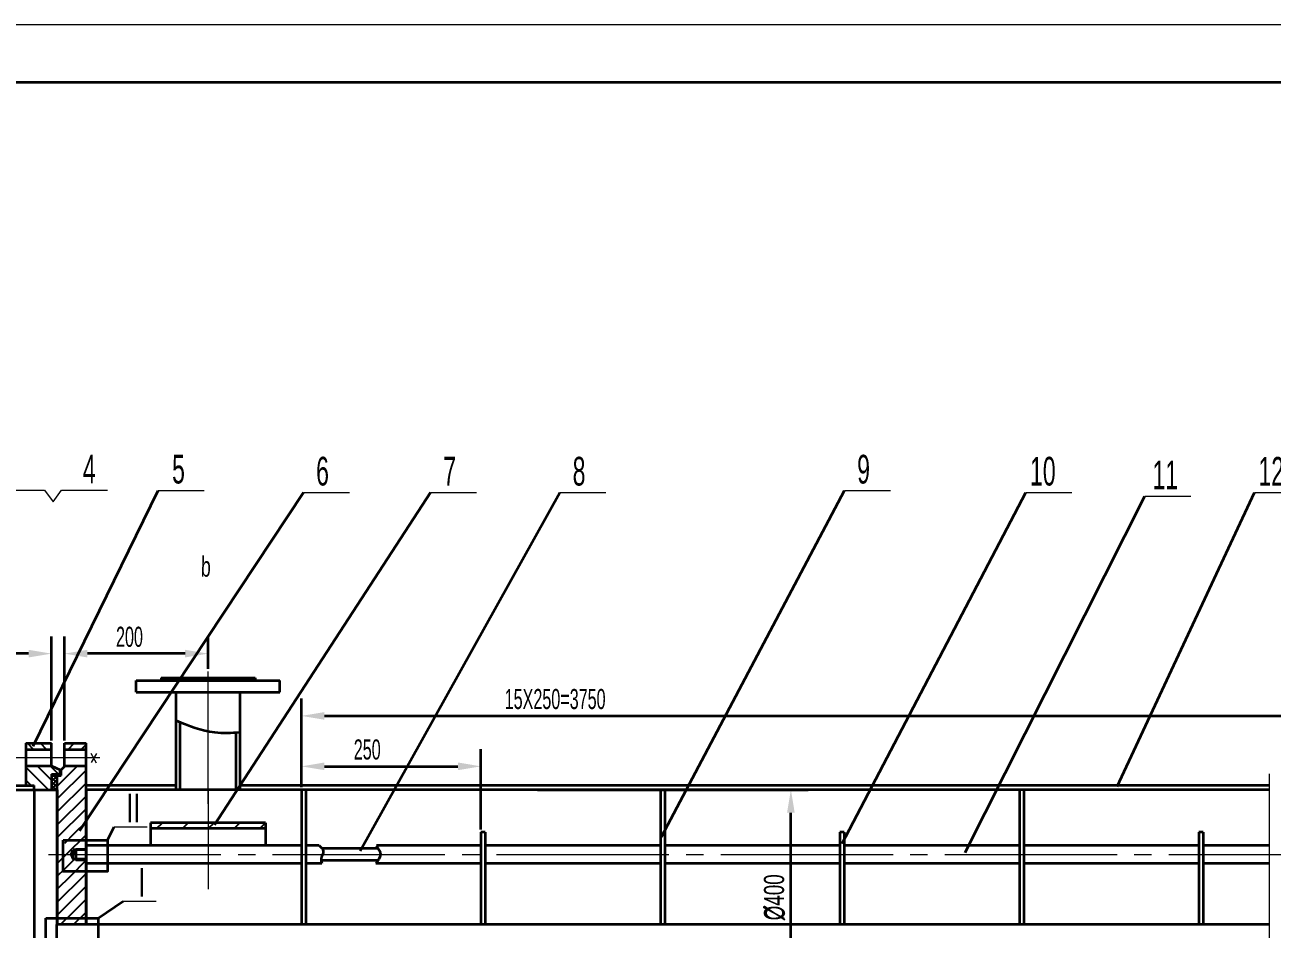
# Model space of a CAD drawing. Header units: millimetres. Extents: x 972 to 2699, y 36 to 635.
# Drawn here: x 1082.1 to 1299.2, y 472.4 to 629.8 of the extents above; entities that cross this region are included whole.
import ezdxf

# ---------------------------------------------------------------- set-up
doc = ezdxf.new("R2010")
doc.units = ezdxf.units.MM
doc.header["$PDMODE"] = 66
doc.header["$PDSIZE"] = -5
doc.linetypes.add('EB_DASHDOT', pattern=[39, 30, -3, 3, -3])
doc.linetypes.add('EB_DASHDOTDOT', pattern=[45, 30, -3, 3, -3, 3, -3])
doc.layers.get('DEFPOINTS').update_dxf_attribs({"color": 2, "lineweight": 0})
for name, color, linetype, lineweight in [('2', 1, 'Continuous', 35), ('CAXA0', 7, 'Continuous', 70), ('CC', 2, 'Continuous', 0), ('JD$0$中心线层', 2, 'EB_DASHDOT', 0), ('JD$0$主体层', 1, 'Continuous', 35), ('中心线层', 2, 'EB_DASHDOT', 0), ('主体层', 1, 'Continuous', 35), ('剖面层', 2, 'Continuous', 0), ('双点划线层', 2, 'EB_DASHDOTDOT', 0), ('图块层', 2, 'Continuous', 0), ('尺寸层', 2, 'Continuous', 35), ('文字层', 2, 'Continuous', 0)]:
    doc.layers.add(name, color=color, linetype=linetype, lineweight=lineweight)
doc.styles.add('HZ', font='ACADTXT.SHX', dxfattribs={"width": 0.6, "bigfont": 'gbcbig.shx'})
doc.styles.get("Standard").update_dxf_attribs({"font": 'ACADTXT.SHX', "width": 0.7, "bigfont": 'gbcbig.shx'})
doc.styles.add('STYLE1', font='ACADTXT.SHX', dxfattribs={"width": 0.66, "bigfont": 'gbcbig.shx'})
doc.dimstyles.new('STANDARD$0', dxfattribs={"dimtxt": 3.5, "dimasz": 4, "dimexe": 3, "dimexo": 0.5, "dimgap": 0.8, "dimtad": 1, "dimzin": 0, "dimdsep": 46, "dimtxsty": 'Standard', "dimcen": 0, "dimdle": 8, "dimadec": 0, "dimazin": 0, "dimtfac": 1, "dimtmove": 0, "dimatfit": 0, "dimfxl": 0, "dimtolj": 1, "dimtzin": 0, "dimarcsym": 0})
doc.dimstyles.new('UserStyle4', dxfattribs={"dimtxt": 3.5, "dimasz": 4, "dimexe": 3, "dimexo": 0.5, "dimgap": 0.8, "dimtad": 1, "dimdsep": 46, "dimtxsty": 'HZ', "dimcen": 0, "dimdle": 8, "dimadec": 0, "dimazin": 0, "dimtfac": 1, "dimtofl": 0, "dimtmove": 0, "dimatfit": 0, "dimfxl": 0, "dimtolj": 1, "dimtzin": 0, "dimarcsym": 0})

# ---------------------------------------------------------------- blocks, each defined once
blk = doc.blocks.new('CAXBLOCK15')
at = {"layer": 'CAXA0', "color": 0, "linetype": 'Continuous', "lineweight": 25}
for p, q in [((1089.62, 503.66), (1090.68, 504.72)), ((1091.86, 503.66), (1092.72, 504.51)), ((1087.72, 497.27), (1091.23, 500.78)), ((1087.72, 495.02), (1092.72, 500.02)), ((1088.97, 500.76), (1088.99, 500.78)), ((1087.72, 492.78), (1092.72, 497.78)), ((1087.72, 490.53), (1092.72, 495.53)), ((1087.72, 488.29), (1092.72, 493.29)), ((1090.72, 489.05), (1092.72, 491.04)), ((1089.02, 487.35), (1090.72, 489.05)), ((1089.27, 485.34), (1092.72, 488.8)), ((1092.57, 486.4), (1092.72, 486.55)), ((1087.72, 483.8), (1089.02, 485.1)), ((1089.02, 485.1), (1089.27, 485.34)), ((1089.02, 482.86), (1090.71, 484.54)), ((1090.13, 481.72), (1092.71, 484.3)), ((1087.72, 481.55), (1089.02, 482.86)), ((1092.37, 481.72), (1092.72, 482.06)), ((1087.72, 479.31), (1090.13, 481.72)), ((1087.72, 477.06), (1092.37, 481.72)), ((1087.94, 475.03), (1092.72, 479.82)), ((1090.18, 475.03), (1092.72, 477.57)), ((1087.72, 474.82), (1087.94, 475.03)), ((1088.3, 473.16), (1090.18, 475.03)), ((1090.55, 473.16), (1092.43, 475.03)), ((1092.43, 475.03), (1092.72, 475.33)), ((1088.24, 468.6), (1089.67, 470.03)), ((1090.48, 468.6), (1091.91, 470.03)), ((1087.72, 465.84), (1090.48, 468.6)), ((1087.72, 468.08), (1088.24, 468.6)), ((1087.72, 463.59), (1092.72, 468.59)), ((1087.72, 461.35), (1092.72, 466.35)), ((1087.72, 459.1), (1092.72, 464.1)), ((1088.71, 457.84), (1092.72, 461.86)), ((1090.95, 457.84), (1092.72, 459.61)), ((1087.72, 454.61), (1090.95, 457.84)), ((1087.72, 456.86), (1088.71, 457.84)), ((1087.72, 452.37), (1092.72, 457.37)), ((1087.72, 450.12), (1092.72, 455.12)), ((1087.72, 447.88), (1092.72, 452.88)), ((1087.72, 445.63), (1092.72, 450.63)), ((1088.37, 444.04), (1092.72, 448.39)), ((1088.99, 442.41), (1092.72, 446.14)), ((1091.23, 442.41), (1092.72, 443.9)), ((1089.54, 438.47), (1090.6, 439.53)), ((1091.78, 438.47), (1092.72, 439.41))]:
    blk.add_line(p, q, dxfattribs=at)
blk = doc.blocks.new('CAXBLOCK18')
at = {"layer": 'CAXA0', "color": 0, "linetype": 'Continuous', "lineweight": 25}
for p, q in [((1083.6, 503.66), (1082.54, 504.72)), ((1085.85, 503.66), (1084.79, 504.72)), ((1086.18, 496.59), (1082.22, 500.55)), ((1086.72, 498.3), (1084.23, 500.78)), ((1087.92, 499.34), (1086.48, 500.78)), ((1083.18, 497.34), (1082.22, 498.31)), ((1083.93, 496.59), (1083.69, 496.83))]:
    blk.add_line(p, q, dxfattribs=at)
blk = doc.blocks.new('CAXBLOCK19')
at = {"layer": 'CAXA0', "color": 0, "linetype": 'Continuous', "lineweight": 25}
for p, q in [((1087.08, 499.09), (1086.72, 498.74)), ((1087.72, 499.06), (1086.72, 498.06)), ((1087.72, 497.75), (1086.72, 498.75)), ((1087.72, 498.39), (1086.72, 497.39)), ((1087.72, 497.07), (1086.72, 498.07)), ((1087.72, 497.72), (1086.72, 496.72)), ((1087.52, 496.59), (1086.72, 497.4)), ((1087.72, 498.42), (1087.04, 499.09)), ((1087.72, 499.09), (1087.72, 499.09)), ((1086.85, 496.59), (1086.72, 496.72)), ((1087.72, 497.04), (1087.27, 496.59))]:
    blk.add_line(p, q, dxfattribs=at)
blk = doc.blocks.new('*D50')
at = {"layer": '尺寸层', "linetype": 'ByBlock', "lineweight": -2}
for points in [[(1215.43, 496.63), (1216.09, 492.63), (1214.76, 492.63)], [(1215.43, 446.72), (1216.09, 450.72), (1214.76, 450.72)]]:
    blk.add_hatch(color=0, dxfattribs=at).paths.add_polyline_path(points, flags=0)
at = {"layer": '尺寸层', "color": 0, "linetype": 'ByBlock', "lineweight": -2}
for p, q in [((1171.34, 496.63), (1218.43, 496.63)), ((1215.43, 450.72), (1215.43, 492.63)), ((1214.93, 446.72), (1212.43, 446.72))]:
    blk.add_line(p, q, dxfattribs=at)
at = {"layer": '尺寸层', "color": 0, "linetype": 'ByBlock', "lineweight": -2, "insert": (1210.74, 473.89), "char_height": 3.5, "attachment_point": 1, "rotation": 90}
blk.add_mtext('∅400', dxfattribs=at)
blk = doc.blocks.new('*D57')
at = {"layer": '尺寸层', "linetype": 'ByBlock', "lineweight": -2}
for points in [[(1088.97, 520.33), (1092.97, 519.67), (1092.97, 521)], [(1113.97, 520.33), (1109.97, 519.67), (1109.97, 521)]]:
    blk.add_hatch(color=0, dxfattribs=at).paths.add_polyline_path(points, flags=0)
at = {"layer": '尺寸层', "color": 0, "linetype": 'ByBlock', "lineweight": -2}
for p, q in [((1088.97, 505.22), (1088.97, 523.33)), ((1113.97, 517.7), (1113.97, 523.33)), ((1109.97, 520.33), (1092.97, 520.33))]:
    blk.add_line(p, q, dxfattribs=at)
at = {"layer": '尺寸层', "color": 0, "linetype": 'ByBlock', "lineweight": -2, "insert": (1097.94, 525.02), "char_height": 3.5, "attachment_point": 1, "style": 'HZ'}
blk.add_mtext('200', dxfattribs=at)
blk = doc.blocks.new('*D58')
at = {"layer": '尺寸层', "linetype": 'ByBlock', "lineweight": -2}
for points in [[(1061.7, 520.33), (1065.7, 519.67), (1065.7, 521)], [(1086.72, 520.33), (1082.72, 519.67), (1082.72, 521)]]:
    blk.add_hatch(color=0, dxfattribs=at).paths.add_polyline_path(points, flags=0)
at = {"layer": '尺寸层', "color": 0, "linetype": 'ByBlock', "lineweight": -2}
for p, q in [((1061.7, 517.7), (1061.7, 523.33)), ((1086.72, 505.22), (1086.72, 523.33)), ((1082.72, 520.33), (1065.7, 520.33))]:
    blk.add_line(p, q, dxfattribs=at)
at = {"layer": '尺寸层', "color": 0, "linetype": 'ByBlock', "lineweight": -2, "insert": (1070.75, 525.02), "char_height": 3.5, "attachment_point": 1, "style": 'HZ'}
blk.add_mtext('200', dxfattribs=at)
blk = doc.blocks.new('*D61')
at = {"layer": '尺寸层', "linetype": 'ByBlock', "lineweight": -2}
for points in [[(1130.22, 500.7), (1134.22, 500.04), (1134.22, 501.37)], [(1161.47, 500.7), (1157.47, 500.04), (1157.47, 501.37)]]:
    blk.add_hatch(color=0, dxfattribs=at).paths.add_polyline_path(points, flags=0)
at = {"layer": '尺寸层', "color": 0, "linetype": 'ByBlock', "lineweight": -2}
for p, q in [((1130.22, 497.09), (1130.22, 503.7)), ((1161.47, 489.73), (1161.47, 503.7)), ((1134.22, 500.7), (1157.47, 500.7))]:
    blk.add_line(p, q, dxfattribs=at)
at = {"layer": '尺寸层', "color": 0, "linetype": 'ByBlock', "lineweight": -2, "insert": (1139.33, 505.39), "char_height": 3.5, "attachment_point": 1, "style": 'HZ'}
blk.add_mtext('250', dxfattribs=at)
blk = doc.blocks.new('*D62')
at = {"layer": '尺寸层', "linetype": 'Continuous', "lineweight": 35}
for points in [[(1130.22, 509.49), (1134.22, 508.82), (1134.22, 510.15)], [(1410.44, 509.49), (1406.44, 508.82), (1406.44, 510.15)]]:
    blk.add_hatch(color=0, dxfattribs=at).paths.add_polyline_path(points, flags=0)
at = {"layer": '尺寸层', "color": 0, "linetype": 'Continuous', "lineweight": 35}
for p, q in [((1130.22, 497.09), (1130.22, 512.49)), ((1410.44, 489.73), (1410.44, 512.49)), ((1134.22, 509.49), (1406.44, 509.49))]:
    blk.add_line(p, q, dxfattribs=at)
at = {"layer": '尺寸层', "color": 0, "linetype": 'Continuous', "lineweight": 35, "insert": (1165.6, 514.18), "char_height": 3.5, "attachment_point": 1, "style": 'HZ'}
blk.add_mtext('15X250=3750', dxfattribs=at)
blk = doc.blocks.new('CAXBLOCK43')
at = {"layer": 'CAXA0', "color": 0, "linetype": 'Continuous', "lineweight": 25}
for p, q in [((1105.01, 489.87), (1106.01, 490.87)), ((1109.51, 489.87), (1110.51, 490.87)), ((1114, 489.87), (1115, 490.87)), ((1118.49, 489.87), (1119.49, 490.87)), ((1122.98, 489.87), (1123.97, 490.86))]:
    blk.add_line(p, q, dxfattribs=at)
blk = doc.blocks.new('CAXBLOCK60')
at = {"layer": 'CAXA0', "color": 0, "linetype": 'Continuous', "lineweight": 25}
for p, q in [((1089.62, 503.66), (1090.68, 504.72)), ((1091.86, 503.66), (1092.72, 504.51)), ((1087.72, 497.27), (1091.23, 500.78)), ((1087.72, 495.02), (1092.72, 500.02)), ((1088.97, 500.76), (1088.99, 500.78)), ((1087.72, 492.78), (1092.72, 497.78)), ((1087.72, 490.53), (1092.72, 495.53)), ((1087.72, 488.29), (1092.72, 493.29)), ((1090.72, 489.05), (1092.72, 491.04)), ((1089.02, 487.35), (1090.72, 489.05)), ((1089.27, 485.34), (1092.72, 488.8)), ((1092.57, 486.4), (1092.72, 486.55)), ((1087.72, 483.8), (1089.02, 485.1)), ((1089.02, 485.1), (1089.27, 485.34)), ((1089.02, 482.86), (1090.71, 484.54)), ((1090.13, 481.72), (1092.71, 484.3)), ((1087.72, 481.55), (1089.02, 482.86)), ((1092.37, 481.72), (1092.72, 482.06)), ((1087.72, 479.31), (1090.13, 481.72)), ((1087.72, 477.06), (1092.37, 481.72)), ((1087.94, 475.03), (1092.72, 479.82)), ((1090.18, 475.03), (1092.72, 477.57)), ((1087.72, 474.82), (1087.94, 475.03)), ((1088.3, 473.16), (1090.18, 475.03)), ((1090.55, 473.16), (1092.43, 475.03)), ((1092.43, 475.03), (1092.72, 475.33)), ((1088.24, 468.6), (1089.67, 470.03)), ((1090.48, 468.6), (1091.91, 470.03)), ((1087.72, 465.84), (1090.48, 468.6)), ((1087.72, 468.08), (1088.24, 468.6)), ((1087.72, 463.59), (1092.72, 468.59)), ((1087.72, 461.35), (1092.72, 466.35)), ((1087.72, 459.1), (1092.72, 464.1)), ((1088.71, 457.84), (1092.72, 461.86)), ((1090.95, 457.84), (1092.72, 459.61)), ((1087.72, 454.61), (1090.95, 457.84)), ((1087.72, 456.86), (1088.71, 457.84)), ((1087.72, 452.37), (1092.72, 457.37)), ((1087.72, 450.12), (1092.72, 455.12)), ((1087.72, 447.88), (1092.72, 452.88)), ((1087.72, 445.63), (1092.72, 450.63)), ((1088.37, 444.04), (1092.72, 448.39)), ((1088.99, 442.41), (1092.72, 446.14)), ((1091.23, 442.41), (1092.72, 443.9)), ((1089.54, 438.47), (1090.6, 439.53)), ((1091.78, 438.47), (1092.72, 439.41))]:
    blk.add_line(p, q, dxfattribs=at)
blk = doc.blocks.new('CAXBLOCK63')
at = {"layer": 'CAXA0', "color": 0, "linetype": 'Continuous', "lineweight": 25}
for p, q in [((1083.6, 503.66), (1082.54, 504.72)), ((1085.85, 503.66), (1084.79, 504.72)), ((1086.18, 496.59), (1082.22, 500.55)), ((1086.72, 498.3), (1084.23, 500.78)), ((1087.92, 499.34), (1086.48, 500.78)), ((1083.18, 497.34), (1082.22, 498.31)), ((1083.93, 496.59), (1083.69, 496.83))]:
    blk.add_line(p, q, dxfattribs=at)
blk = doc.blocks.new('CAXBLOCK64')
at = {"layer": 'CAXA0', "color": 0, "linetype": 'Continuous', "lineweight": 25}
for p, q in [((1087.08, 499.09), (1086.72, 498.74)), ((1087.72, 499.06), (1086.72, 498.06)), ((1087.72, 497.75), (1086.72, 498.75)), ((1087.72, 498.39), (1086.72, 497.39)), ((1087.72, 497.07), (1086.72, 498.07)), ((1087.72, 497.72), (1086.72, 496.72)), ((1087.52, 496.59), (1086.72, 497.4)), ((1087.72, 498.42), (1087.04, 499.09)), ((1087.72, 499.09), (1087.72, 499.09)), ((1086.85, 496.59), (1086.72, 496.72)), ((1087.72, 497.04), (1087.27, 496.59))]:
    blk.add_line(p, q, dxfattribs=at)
blk = doc.blocks.new('*D170')
at = {"layer": '尺寸层', "linetype": 'Continuous', "lineweight": 35}
for points in [[(1215.43, 496.63), (1216.09, 492.63), (1214.76, 492.63)], [(1215.43, 446.72), (1216.09, 450.72), (1214.76, 450.72)]]:
    blk.add_hatch(color=0, dxfattribs=at).paths.add_polyline_path(points, flags=0)
at = {"layer": '尺寸层', "color": 0, "linetype": 'Continuous', "lineweight": 35}
for p, q in [((1171.34, 496.63), (1218.43, 496.63)), ((1215.43, 450.72), (1215.43, 492.63)), ((1214.93, 446.72), (1212.43, 446.72))]:
    blk.add_line(p, q, dxfattribs=at)
at = {"layer": '尺寸层', "color": 0, "linetype": 'Continuous', "lineweight": 35, "insert": (1210.74, 473.89), "char_height": 3.5, "attachment_point": 1, "rotation": 90}
blk.add_mtext('%%C400', dxfattribs=at)
blk = doc.blocks.new('*D177')
at = {"layer": '尺寸层', "linetype": 'Continuous', "lineweight": 35}
for points in [[(1088.97, 520.33), (1092.97, 519.67), (1092.97, 521)], [(1113.97, 520.33), (1109.97, 519.67), (1109.97, 521)]]:
    blk.add_hatch(color=0, dxfattribs=at).paths.add_polyline_path(points, flags=0)
at = {"layer": '尺寸层', "color": 0, "linetype": 'Continuous', "lineweight": 35}
for p, q in [((1088.97, 505.22), (1088.97, 523.33)), ((1113.97, 517.7), (1113.97, 523.33)), ((1109.97, 520.33), (1092.97, 520.33))]:
    blk.add_line(p, q, dxfattribs=at)
at = {"layer": '尺寸层', "color": 0, "linetype": 'Continuous', "lineweight": 35, "insert": (1097.94, 525.02), "char_height": 3.5, "attachment_point": 1, "style": 'HZ'}
blk.add_mtext('200', dxfattribs=at)
blk = doc.blocks.new('*D178')
at = {"layer": '尺寸层', "linetype": 'Continuous', "lineweight": 35}
for points in [[(1061.7, 520.33), (1065.7, 519.67), (1065.7, 521)], [(1086.72, 520.33), (1082.72, 519.67), (1082.72, 521)]]:
    blk.add_hatch(color=0, dxfattribs=at).paths.add_polyline_path(points, flags=0)
at = {"layer": '尺寸层', "color": 0, "linetype": 'Continuous', "lineweight": 35}
for p, q in [((1061.7, 517.7), (1061.7, 523.33)), ((1086.72, 505.22), (1086.72, 523.33)), ((1082.72, 520.33), (1065.7, 520.33))]:
    blk.add_line(p, q, dxfattribs=at)
at = {"layer": '尺寸层', "color": 0, "linetype": 'Continuous', "lineweight": 35, "insert": (1070.75, 525.02), "char_height": 3.5, "attachment_point": 1, "style": 'HZ'}
blk.add_mtext('200', dxfattribs=at)
blk = doc.blocks.new('*D181')
at = {"layer": '尺寸层', "linetype": 'Continuous', "lineweight": 35}
for points in [[(1130.22, 500.7), (1134.22, 500.04), (1134.22, 501.37)], [(1161.47, 500.7), (1157.47, 500.04), (1157.47, 501.37)]]:
    blk.add_hatch(color=0, dxfattribs=at).paths.add_polyline_path(points, flags=0)
at = {"layer": '尺寸层', "color": 0, "linetype": 'Continuous', "lineweight": 35}
for p, q in [((1130.22, 497.09), (1130.22, 503.7)), ((1161.47, 489.73), (1161.47, 503.7)), ((1134.22, 500.7), (1157.47, 500.7))]:
    blk.add_line(p, q, dxfattribs=at)
at = {"layer": '尺寸层', "color": 0, "linetype": 'Continuous', "lineweight": 35, "insert": (1139.33, 505.39), "char_height": 3.5, "attachment_point": 1, "style": 'HZ'}
blk.add_mtext('250', dxfattribs=at)
blk = doc.blocks.new('*D182')
at = {"layer": '尺寸层', "linetype": 'Continuous', "lineweight": 35}
for points in [[(1130.22, 509.49), (1134.22, 508.82), (1134.22, 510.15)], [(1410.44, 509.49), (1406.44, 508.82), (1406.44, 510.15)]]:
    blk.add_hatch(color=0, dxfattribs=at).paths.add_polyline_path(points, flags=0)
at = {"layer": '尺寸层', "color": 0, "linetype": 'Continuous', "lineweight": 35}
for p, q in [((1130.22, 497.09), (1130.22, 512.49)), ((1410.44, 489.73), (1410.44, 512.49)), ((1134.22, 509.49), (1406.44, 509.49))]:
    blk.add_line(p, q, dxfattribs=at)
at = {"layer": '尺寸层', "color": 0, "linetype": 'Continuous', "lineweight": 35, "insert": (1165.6, 514.18), "char_height": 3.5, "attachment_point": 1, "style": 'HZ'}
blk.add_mtext('15X250=3750', dxfattribs=at)
blk = doc.blocks.new('CAXBLOCK88')
at = {"layer": 'CAXA0', "color": 0, "linetype": 'Continuous', "lineweight": 25}
for p, q in [((1105.01, 489.87), (1106.01, 490.87)), ((1109.51, 489.87), (1110.51, 490.87)), ((1114, 489.87), (1115, 490.87)), ((1118.49, 489.87), (1119.49, 490.87)), ((1122.98, 489.87), (1123.97, 490.86))]:
    blk.add_line(p, q, dxfattribs=at)

msp = doc.modelspace()

# ---------------------------------------------------------------- linework, layer by layer
at = {"layer": '2', "linetype": 'Continuous', "lineweight": 35}
for p, q in [((1090.91796, 486.40438), (1090.91796, 484.29809)), ((1090.91796, 486.40438), (1090.91796, 484.29809)), ((1090.10492, 485.35127), (1090.48685, 486.16064)), ((1090.10492, 485.35127), (1090.48685, 486.16064)), ((1090.10492, 485.3512), (1090.48685, 484.54183)), ((1090.10492, 485.3512), (1090.48685, 484.54183)), ((1090.48685, 486.16064), (1090.48685, 485.35123)), ((1092.719, 486.16064), (1090.48685, 486.16064)), ((1090.48685, 486.16064), (1090.48685, 485.35123)), ((1092.719, 486.16064), (1090.48685, 486.16064)), ((1090.48685, 484.54183), (1090.48685, 485.35123)), ((1090.48685, 484.54183), (1090.48685, 485.35123)), ((1092.719, 484.54183), (1090.48685, 484.54183)), ((1092.719, 484.54183), (1090.48685, 484.54183))]:
    msp.add_line(p, q, dxfattribs=at)
at = {"layer": 'CC', "linetype": 'Continuous', "lineweight": 0}
msp.add_line((1090.93046, 486.40438), (1092.719, 486.40438), dxfattribs=at)
msp.add_line((1090.93046, 486.40438), (1092.719, 486.40438), dxfattribs=at)
at = {"layer": 'DEFPOINTS', "color": 0, "linetype": 'ByBlock', "lineweight": -2}
for p in [(1088.47255, 548.78095), (1088.47255, 548.78095), (1086.97255, 546.78095), (1086.97255, 546.78095)]:
    msp.add_point(p, dxfattribs=at)
at = {"layer": 'JD$0$中心线层', "linetype": 'EB_DASHDOT', "lineweight": 0}
for p, q in [((1113.969, 494.14587), (1113.969, 517.19727)), ((1113.969, 494.14587), (1113.969, 517.19727)), ((1113.969, 494.14587), (1113.969, 517.19727)), ((1113.969, 494.14587), (1113.969, 517.19727)), ((1080.29349, 502.21947), (1095.13675, 502.21947)), ((1080.29349, 502.21947), (1095.13675, 502.21947)), ((1094.53029, 502.93471), (1093.5921, 501.36986)), ((1094.53029, 501.26553), (1093.5921, 502.93471)), ((1094.53029, 502.93471), (1093.5921, 501.36986)), ((1094.53029, 501.26553), (1093.5921, 502.93471)), ((1113.969, 496.59447), (1113.969, 479.33364)), ((1113.969, 496.59447), (1113.969, 479.33364))]:
    msp.add_line(p, q, dxfattribs=at)
at = {"layer": 'JD$0$主体层', "linetype": 'Continuous', "lineweight": 35}
for p, q in [((1082.219, 504.71947), (1086.719, 504.71947)), ((1082.219, 504.71947), (1082.219, 497.34447)), ((1082.219, 504.71947), (1086.719, 504.71947)), ((1082.219, 504.71947), (1086.719, 504.71947)), ((1082.219, 504.71947), (1086.719, 504.71947)), ((1082.219, 504.71947), (1086.719, 504.71947)), ((1082.219, 504.71947), (1082.219, 497.34447)), ((1082.219, 504.71947), (1086.719, 504.71947)), ((1082.219, 504.71947), (1086.719, 504.71947)), ((1082.219, 504.71947), (1086.719, 504.71947)), ((1086.719, 500.78197), (1086.719, 504.71947)), ((1086.719, 500.78197), (1086.719, 504.71947)), ((1086.719, 500.78197), (1086.719, 504.71947)), ((1086.719, 500.78197), (1086.719, 504.71947)), ((1088.969, 500.67814), (1088.969, 504.71947)), ((1088.969, 500.67814), (1088.969, 504.71947)), ((1088.969, 504.71947), (1092.719, 504.71947)), ((1088.969, 504.71947), (1092.719, 504.71947)), ((1088.969, 500.67814), (1088.969, 504.71947)), ((1088.969, 500.67814), (1088.969, 504.71947)), ((1088.969, 504.71947), (1092.719, 504.71947)), ((1088.969, 504.71947), (1092.719, 504.71947)), ((1092.719, 473.15697), (1092.719, 504.72163)), ((1092.719, 496.59447), (1092.719, 504.72163)), ((1092.719, 473.15697), (1092.719, 504.72163)), ((1092.719, 496.59447), (1092.719, 504.72163)), ((1082.219, 503.65697), (1086.719, 503.65697)), ((1082.219, 503.65697), (1086.719, 503.65697)), ((1082.219, 503.65697), (1086.719, 503.65697)), ((1082.219, 503.65697), (1086.719, 503.65697)), ((1082.219, 503.65697), (1086.719, 503.65697)), ((1082.219, 503.65697), (1086.719, 503.65697)), ((1082.219, 503.65697), (1086.719, 503.65697)), ((1082.219, 503.65697), (1086.719, 503.65697)), ((1088.969, 503.65697), (1092.719, 503.65697)), ((1088.969, 503.65697), (1092.719, 503.65697)), ((1088.969, 503.65697), (1092.719, 503.65697)), ((1088.969, 503.65697), (1092.719, 503.65697)), ((1082.219, 500.78197), (1086.719, 500.78197)), ((1082.219, 500.78197), (1086.719, 500.78197)), ((1082.44434, 500.78197), (1086.719, 500.78197)), ((1082.44434, 500.78197), (1086.719, 500.78197)), ((1082.44434, 500.78197), (1086.719, 500.78197)), ((1082.44434, 500.78197), (1086.719, 500.78197)), ((1082.44434, 500.78197), (1086.719, 500.78197)), ((1082.44434, 500.78197), (1086.719, 500.78197)), ((1086.719, 500.78197), (1088.219, 500.09447)), ((1086.719, 500.78197), (1088.219, 500.09447)), ((1088.219, 499.34447), (1088.219, 500.09447)), ((1088.219, 499.34447), (1088.219, 500.09447)), ((1088.219, 499.34447), (1088.219, 500.09447)), ((1088.219, 499.34447), (1088.219, 500.09447)), ((1088.369, 500.09447), (1088.96171, 500.67104)), ((1088.369, 500.09447), (1088.96171, 500.67104)), ((1088.369, 500.09447), (1088.96171, 500.67104)), ((1088.369, 500.09447), (1088.96171, 500.67104)), ((1088.369, 500.09447), (1088.96171, 500.67104)), ((1088.369, 500.09447), (1088.96171, 500.67104)), ((1088.369, 500.09447), (1088.96171, 500.67104)), ((1088.369, 500.09447), (1088.96171, 500.67104)), ((1088.369, 499.09447), (1088.369, 500.09447)), ((1088.369, 499.09447), (1088.369, 500.09447)), ((1088.369, 499.09447), (1088.369, 500.09447)), ((1088.369, 499.09447), (1088.369, 500.09447)), ((1088.369, 499.09447), (1088.369, 500.09447)), ((1088.369, 499.09447), (1088.369, 500.09447)), ((1088.369, 499.09447), (1088.369, 500.09447)), ((1088.369, 499.09447), (1088.369, 500.09447)), ((1088.969, 500.78197), (1092.719, 500.78197)), ((1088.969, 500.78197), (1092.719, 500.78197)), ((1088.969, 500.78197), (1092.719, 500.78197)), ((1088.969, 500.78197), (1092.719, 500.78197)), ((1067.25792, 497.34447), (1083.69434, 497.34447)), ((1067.25792, 497.34447), (1083.69434, 497.34447)), ((1083.69434, 496.59447), (1083.69434, 497.34447)), ((1083.69434, 496.59447), (1083.69434, 497.34447)), ((1086.719, 499.34447), (1088.219, 499.34447)), ((1086.719, 499.34447), (1086.719, 496.59447)), ((1086.719, 499.34447), (1088.219, 499.34447)), ((1086.719, 499.34447), (1086.719, 496.59447)), ((1086.719, 499.09447), (1088.369, 499.09447)), ((1086.719, 499.09447), (1088.369, 499.09447)), ((1087.469, 499.34447), (1088.219, 499.34447)), ((1087.469, 499.34447), (1088.219, 499.34447)), ((1087.469, 499.34447), (1088.219, 499.34447)), ((1087.469, 499.34447), (1088.219, 499.34447)), ((1087.469, 499.34447), (1088.219, 499.34447)), ((1087.469, 499.34447), (1088.219, 499.34447)), ((1087.469, 499.34447), (1088.219, 499.34447)), ((1087.469, 499.34447), (1088.219, 499.34447)), ((1087.719, 473.15697), (1087.719, 499.09447)), ((1087.719, 496.59447), (1087.719, 499.09447)), ((1087.719, 499.09447), (1088.369, 499.09447)), ((1087.719, 499.09447), (1088.369, 499.09447)), ((1087.719, 499.09447), (1088.369, 499.09447)), ((1087.719, 499.09447), (1088.369, 499.09447)), ((1087.719, 473.15697), (1087.719, 499.09447)), ((1087.719, 496.59447), (1087.719, 499.09447)), ((1087.719, 499.09447), (1088.369, 499.09447)), ((1087.719, 499.09447), (1088.369, 499.09447)), ((1087.719, 499.09447), (1088.369, 499.09447)), ((1087.719, 499.09447), (1088.369, 499.09447)), ((1108.4065, 497.37675), (1092.719, 497.37675)), ((1108.4065, 497.37675), (1092.719, 497.37675)), ((1199.45049, 497.37675), (1119.5315, 497.37675)), ((1199.45049, 497.37675), (1119.5315, 497.37675)), ((1298.69394, 497.37675), (1199.45049, 497.37675)), ((1298.69394, 497.37675), (1199.45049, 497.37675)), ((1043.06934, 496.59447), (1082.44434, 496.59447)), ((1043.06934, 496.59447), (1082.44434, 496.59447)), ((1082.44434, 496.59447), (1086.94434, 496.59447)), ((1082.44434, 496.59447), (1086.94434, 496.59447)), ((1083.69434, 496.59447), (1083.69434, 445.84447)), ((1083.69434, 496.59447), (1083.69434, 445.84447)), ((1086.719, 496.59447), (1087.719, 496.59447)), ((1086.719, 496.59447), (1087.469, 496.59447)), ((1086.719, 496.59447), (1087.719, 496.59447)), ((1086.719, 496.59447), (1087.469, 496.59447)), ((1087.719, 496.59447), (1087.719, 473.15697)), ((1087.719, 496.59447), (1087.719, 473.15697)), ((1092.719, 496.59447), (1092.719, 473.15697)), ((1199.45049, 496.59447), (1092.719, 496.59447)), ((1092.719, 496.59447), (1092.719, 473.15697)), ((1199.45049, 496.59447), (1092.719, 496.59447)), ((1130.219, 496.59447), (1130.219, 473.12469)), ((1130.219, 496.59447), (1130.219, 473.12469)), ((1130.969, 496.59447), (1130.969, 473.12469)), ((1130.969, 496.59447), (1130.969, 473.12469)), ((1192.719, 496.62675), (1192.719, 473.15697)), ((1192.719, 496.62675), (1192.719, 473.15697)), ((1193.469, 496.62675), (1193.469, 473.15697)), ((1193.469, 496.62675), (1193.469, 473.15697)), ((1298.69394, 496.59447), (1199.45049, 496.59447)), ((1298.69394, 496.59447), (1199.45049, 496.59447)), ((1255.219, 496.62675), (1255.219, 473.15697)), ((1255.219, 496.62675), (1255.219, 473.15697)), ((1255.969, 496.62675), (1255.969, 473.15697)), ((1255.969, 496.62675), (1255.969, 473.15697)), ((1161.469, 489.22881), (1161.469, 473.15697)), ((1162.219, 489.22881), (1161.469, 489.22881)), ((1161.469, 489.22881), (1161.469, 473.15697)), ((1162.219, 489.22881), (1161.469, 489.22881)), ((1162.219, 489.22881), (1162.219, 473.15697)), ((1162.219, 489.22881), (1162.219, 473.15697)), ((1224.719, 489.22881), (1223.969, 489.22881)), ((1223.969, 489.22881), (1223.969, 473.15697)), ((1224.719, 489.22881), (1223.969, 489.22881)), ((1223.969, 489.22881), (1223.969, 473.15697)), ((1224.719, 489.22881), (1224.719, 473.15697)), ((1224.719, 489.22881), (1224.719, 473.15697)), ((1287.219, 489.22881), (1286.469, 489.22881)), ((1286.469, 489.22881), (1286.469, 473.15697)), ((1287.219, 489.22881), (1286.469, 489.22881)), ((1286.469, 489.22881), (1286.469, 473.15697)), ((1287.219, 489.22881), (1287.219, 473.15697)), ((1287.219, 489.22881), (1287.219, 473.15697)), ((1130.219, 486.90697), (1092.719, 486.90697)), ((1130.219, 486.90697), (1092.719, 486.90697)), ((1130.219, 486.90697), (1092.719, 486.90697)), ((1130.219, 486.90697), (1092.719, 486.90697)), ((1130.219, 486.90697), (1092.719, 486.90697)), ((1130.219, 486.90697), (1092.719, 486.90697)), ((1131.469, 486.90697), (1130.969, 486.90697)), ((1133.33256, 486.90697), (1130.969, 486.90697)), ((1133.33256, 486.90697), (1130.969, 486.90697)), ((1131.469, 486.90697), (1130.969, 486.90697)), ((1133.33256, 486.90697), (1130.969, 486.90697)), ((1133.33256, 486.90697), (1130.969, 486.90697)), ((1133.33256, 486.90697), (1132.219, 486.90697)), ((1133.33256, 486.90697), (1132.219, 486.90697)), ((1143.59372, 486.40697), (1133.83538, 486.40697)), ((1143.59372, 486.40697), (1133.83538, 486.40697)), ((1143.59372, 486.40697), (1133.83538, 486.40697)), ((1143.59372, 486.40697), (1133.83538, 486.40697)), ((1149.969, 486.90697), (1143.26847, 486.90697)), ((1161.469, 486.90697), (1143.26847, 486.90697)), ((1161.469, 486.90697), (1143.26847, 486.90697)), ((1149.969, 486.90697), (1143.26847, 486.90697)), ((1161.469, 486.90697), (1143.26847, 486.90697)), ((1161.469, 486.90697), (1143.26847, 486.90697)), ((1168.969, 486.90697), (1162.219, 486.90697)), ((1192.719, 486.90697), (1162.219, 486.90697)), ((1168.969, 486.90697), (1162.219, 486.90697)), ((1192.719, 486.90697), (1162.219, 486.90697)), ((1223.969, 486.90697), (1193.469, 486.90697)), ((1223.969, 486.90697), (1193.469, 486.90697)), ((1255.219, 486.90697), (1224.719, 486.90697)), ((1255.219, 486.90697), (1224.719, 486.90697)), ((1286.469, 486.90697), (1255.969, 486.90697)), ((1286.469, 486.90697), (1255.969, 486.90697)), ((1298.69394, 486.90697), (1287.219, 486.90697)), ((1298.69394, 486.90697), (1287.219, 486.90697)), ((1143.535, 484.28197), (1133.65449, 484.28197)), ((1143.535, 484.28197), (1133.65449, 484.28197)), ((1112.719, 483.79042), (1092.719, 483.79042)), ((1112.719, 483.79042), (1092.719, 483.79042)), ((1130.219, 483.78197), (1092.719, 483.78197)), ((1130.219, 483.78197), (1092.719, 483.78197)), ((1130.219, 483.78197), (1092.719, 483.78197)), ((1130.219, 483.78197), (1092.719, 483.78197)), ((1130.219, 483.78197), (1092.719, 483.78197)), ((1130.219, 483.78197), (1092.719, 483.78197)), ((1112.719, 483.78197), (1096.49704, 483.78197)), ((1112.719, 483.78197), (1096.49704, 483.78197)), ((1118.969, 483.79042), (1113.469, 483.79042)), ((1118.969, 483.79042), (1113.469, 483.79042)), ((1131.469, 483.78197), (1130.969, 483.78197)), ((1133.76841, 483.78197), (1130.969, 483.78197)), ((1133.76841, 483.78197), (1130.969, 483.78197)), ((1131.469, 483.78197), (1130.969, 483.78197)), ((1133.76841, 483.78197), (1130.969, 483.78197)), ((1133.76841, 483.78197), (1130.969, 483.78197)), ((1133.76841, 483.78197), (1132.219, 483.78197)), ((1133.76841, 483.78197), (1132.219, 483.78197)), ((1149.969, 483.78197), (1143.16912, 483.78197)), ((1161.469, 483.78197), (1143.16912, 483.78197)), ((1161.469, 483.78197), (1143.16912, 483.78197)), ((1149.969, 483.78197), (1143.16912, 483.78197)), ((1161.469, 483.78197), (1143.16912, 483.78197)), ((1161.469, 483.78197), (1143.16912, 483.78197)), ((1168.969, 483.78197), (1162.219, 483.78197)), ((1192.719, 483.78197), (1162.219, 483.78197)), ((1168.969, 483.78197), (1162.219, 483.78197)), ((1192.719, 483.78197), (1162.219, 483.78197)), ((1223.969, 483.78197), (1193.469, 483.78197)), ((1223.969, 483.78197), (1193.469, 483.78197)), ((1255.219, 483.78197), (1224.719, 483.78197)), ((1255.219, 483.78197), (1224.719, 483.78197)), ((1286.469, 483.78197), (1255.969, 483.78197)), ((1286.469, 483.78197), (1255.969, 483.78197)), ((1298.69394, 483.78197), (1287.219, 483.78197)), ((1298.69394, 483.78197), (1287.219, 483.78197)), ((1131.469, 473.15697), (1087.58167, 473.15697)), ((1087.58167, 473.15697), (1087.58167, 470.03197)), ((1131.469, 473.15697), (1087.58167, 473.15697)), ((1087.58167, 473.15697), (1087.58167, 470.03197)), ((1298.69394, 473.15697), (1131.469, 473.15697)), ((1298.69394, 473.15697), (1131.469, 473.15697))]:
    msp.add_line(p, q, dxfattribs=at)
msp.add_lwpolyline([(996.94038, 45.83039), (1802.94038, 45.83039), (1802.94038, 619.83039), (996.94038, 619.83039), (996.94038, 45.83039)], dxfattribs=at)
msp.add_lwpolyline([(996.94038, 45.83039), (1802.94038, 45.83039), (1802.94038, 619.83039), (996.94038, 619.83039), (996.94038, 45.83039)], dxfattribs=at)
at = {"layer": '中心线层', "linetype": 'EB_DASHDOT', "lineweight": 0}
msp.add_line((1086.20522, 485.34447), (1418.07174, 485.34447), dxfattribs=at)
msp.add_line((1086.20522, 485.34447), (1418.07174, 485.34447), dxfattribs=at)
at = {"layer": '主体层', "linetype": 'Continuous', "lineweight": 35}
for p, q in [((1101.469, 513.62675), (1101.469, 515.62675)), ((1101.469, 515.62675), (1126.469, 515.62675)), ((1101.469, 513.62675), (1101.469, 515.62675)), ((1101.469, 515.62675), (1126.469, 515.62675)), ((1105.79202, 516.12675), (1105.79202, 515.62675)), ((1105.79202, 516.12675), (1122.14599, 516.12675)), ((1105.79202, 516.12675), (1105.79202, 515.62675)), ((1105.79202, 516.12675), (1122.14599, 516.12675)), ((1122.14599, 516.12675), (1122.14599, 515.62675)), ((1122.14599, 516.12675), (1122.14599, 515.62675)), ((1126.469, 513.62675), (1126.469, 515.62675)), ((1126.469, 513.62675), (1126.469, 515.62675)), ((1101.469, 513.62675), (1126.469, 513.62675)), ((1101.469, 513.62675), (1126.469, 513.62675)), ((1108.4065, 496.59447), (1108.4065, 513.62675)), ((1108.4065, 496.59447), (1108.4065, 513.62675)), ((1119.5315, 496.59447), (1119.5315, 513.62675)), ((1119.5315, 496.59447), (1119.5315, 513.62675)), ((1109.1065, 496.59447), (1109.1065, 508.39414)), ((1109.1065, 496.59447), (1109.1065, 508.39414)), ((1118.8315, 496.59447), (1118.8315, 506.61294)), ((1118.8315, 496.59447), (1118.8315, 506.61294)), ((1123.969, 490.86745), (1103.969, 490.86745)), ((1103.969, 490.86745), (1103.969, 486.90697)), ((1123.969, 490.86745), (1103.969, 490.86745)), ((1103.969, 490.86745), (1103.969, 486.90697)), ((1123.969, 490.86745), (1123.969, 486.90697)), ((1123.969, 490.86745), (1123.969, 486.90697)), ((1123.969, 489.86745), (1103.969, 489.86745)), ((1123.969, 489.86745), (1103.969, 489.86745)), ((1092.719, 486.14584), (1092.719, 484.5431)), ((1092.719, 486.14584), (1092.719, 484.5431))]:
    msp.add_line(p, q, dxfattribs=at)
at = {"layer": '剖面层', "linetype": 'Continuous', "lineweight": 0}
msp.add_line((1090.91796, 484.29809), (1092.719, 484.29809), dxfattribs=at)
msp.add_line((1090.91796, 484.29809), (1092.719, 484.29809), dxfattribs=at)
at = {"layer": '双点划线层', "linetype": 'EB_DASHDOTDOT', "lineweight": 0}
msp.add_line((1298.69394, 499.39937), (1298.69394, 442.10479), dxfattribs=at)
msp.add_line((1298.69394, 499.39937), (1298.69394, 442.10479), dxfattribs=at)
at = {"layer": '图块层', "linetype": 'Continuous', "lineweight": 0}
for p, q in [((1077.47255, 548.78095), (1085.47255, 548.78095)), ((1077.47255, 548.78095), (1085.47255, 548.78095)), ((1085.47255, 548.78095), (1086.97255, 546.78095)), ((1085.47255, 548.78095), (1086.97255, 546.78095)), ((1086.97255, 546.78095), (1088.47255, 548.78095)), ((1086.97255, 546.78095), (1088.47255, 548.78095)), ((1088.47255, 548.78095), (1096.47255, 548.78095)), ((1088.47255, 548.78095), (1096.47255, 548.78095)), ((1105.27764, 548.76562), (1113.27764, 548.76562)), ((1105.27764, 548.76562), (1113.27764, 548.76562)), ((1130.56438, 548.41485), (1138.56438, 548.41485)), ((1130.56438, 548.41485), (1138.56438, 548.41485)), ((1152.69028, 548.41485), (1160.69028, 548.41485)), ((1152.69028, 548.41485), (1160.69028, 548.41485)), ((1175.22542, 548.40854), (1183.22542, 548.40854)), ((1175.22542, 548.40854), (1183.22542, 548.40854)), ((1224.75694, 548.75931), (1232.75694, 548.75931)), ((1224.75694, 548.75931), (1232.75694, 548.75931)), ((1256.35121, 548.40854), (1264.35121, 548.40854)), ((1256.35121, 548.40854), (1264.35121, 548.40854)), ((1277.03086, 547.76497), (1285.03086, 547.76497)), ((1277.03086, 547.76497), (1285.03086, 547.76497)), ((1296.118, 548.39228), (1304.118, 548.39228)), ((1296.118, 548.39228), (1304.118, 548.39228)), ((1097.61762, 490.16073), (1103.36721, 490.16073)), ((1097.61762, 490.16073), (1103.36721, 490.16073)), ((1099.17902, 477.2463), (1104.92862, 477.2463)), ((1099.17902, 477.2463), (1104.92862, 477.2463))]:
    msp.add_line(p, q, dxfattribs=at)
msp.add_lwpolyline([(971.94038, 35.83039), (1812.94038, 35.83039), (1812.94038, 629.83039), (971.94038, 629.83039), (971.94038, 35.83039)], dxfattribs=at)
msp.add_lwpolyline([(971.94038, 35.83039), (1812.94038, 35.83039), (1812.94038, 629.83039), (971.94038, 629.83039), (971.94038, 35.83039)], dxfattribs=at)
at = {"layer": '尺寸层', "linetype": 'Continuous', "lineweight": 35}
for p, q in [((1083.50296, 504.21768), (1105.27764, 548.76562)), ((1083.50296, 504.21768), (1105.27764, 548.76562)), ((1091.58067, 489.48528), (1130.56438, 548.41485)), ((1091.58067, 489.48528), (1130.56438, 548.41485)), ((1115.11138, 490.53761), (1152.69028, 548.41485)), ((1115.11138, 490.53761), (1152.69028, 548.41485)), ((1140.45617, 485.97125), (1175.22542, 548.40854)), ((1140.45617, 485.97125), (1175.22542, 548.40854)), ((1192.89598, 488.45074), (1224.75694, 548.75931)), ((1192.89598, 488.45074), (1224.75694, 548.75931)), ((1224.35513, 487.23642), (1256.35121, 548.40854)), ((1224.35513, 487.23642), (1256.35121, 548.40854)), ((1245.77364, 485.67845), (1277.03086, 547.76497)), ((1245.77364, 485.67845), (1277.03086, 547.76497)), ((1272.23607, 497.17967), (1296.118, 548.39228)), ((1272.23607, 497.17967), (1296.118, 548.39228)), ((1096.45735, 487.82108), (1097.61762, 490.16073)), ((1096.45735, 487.82108), (1097.61762, 490.16073)), ((1094.83745, 474.27119), (1099.17902, 477.2463)), ((1094.83745, 474.27119), (1099.17902, 477.2463))]:
    msp.add_line(p, q, dxfattribs=at)
for points in [[(1088.76283, 487.82108), (1096.45735, 487.82108), (1096.45735, 482.36068), (1088.76283, 482.36068), (1088.76283, 487.82108)], [(1088.76283, 487.82108), (1096.45735, 487.82108), (1096.45735, 482.36068), (1088.76283, 482.36068), (1088.76283, 487.82108)], [(1085.72552, 474.27119), (1094.83745, 474.27119), (1094.83745, 468.00183), (1085.72552, 468.00183), (1085.72552, 474.27119)], [(1085.72552, 474.27119), (1094.83745, 474.27119), (1094.83745, 468.00183), (1085.72552, 468.00183), (1085.72552, 474.27119)]]:
    msp.add_lwpolyline(points, dxfattribs=at)
for points, knots in [([(1108.4065, 508.67527), (1110.60582, 507.78952), (1114.19978, 506.3421), (1118.04094, 506.55714), (1119.5315, 506.64059)], [0, 0, 0, 0, 7.003396344, 11.44440589, 11.44440589, 11.44440589, 11.44440589]), ([(1108.4065, 508.67527), (1110.60582, 507.78952), (1114.19978, 506.3421), (1118.04094, 506.55714), (1119.5315, 506.64059)], [0, 0, 0, 0, 7.003396344, 11.44440589, 11.44440589, 11.44440589, 11.44440589]), ([(1133.30653, 486.93099), (1133.65062, 486.61367), (1134.37779, 485.94308), (1133.49019, 484.78872), (1133.69157, 484.06001), (1133.76841, 483.78197)], [0, 0, 0, 0, 1.236506252, 2.613062614, 3.462310529, 3.462310529, 3.462310529, 3.462310529]), ([(1133.30653, 486.93099), (1133.65062, 486.61367), (1134.37779, 485.94308), (1133.49019, 484.78872), (1133.69157, 484.06001), (1133.76841, 483.78197)], [0, 0, 0, 0, 1.236506252, 2.613062614, 3.462310529, 3.462310529, 3.462310529, 3.462310529]), ([(1143.26847, 486.90697), (1143.62137, 486.383), (1144.33598, 485.32197), (1143.56126, 484.29951), (1143.16912, 483.78197)], [0, 0, 0, 0, 1.730295687, 3.503846019, 3.503846019, 3.503846019, 3.503846019]), ([(1143.26847, 486.90697), (1143.62137, 486.383), (1144.33598, 485.32197), (1143.56126, 484.29951), (1143.16912, 483.78197)], [0, 0, 0, 0, 1.730295687, 3.503846019, 3.503846019, 3.503846019, 3.503846019])]:
    msp.add_open_spline(points, degree=3, knots=knots, dxfattribs=at)

# ---------------------------------------------------------------- block references
at = {"layer": '剖面层', "linetype": 'Continuous', "lineweight": 0}
for name in ['CAXBLOCK43', 'CAXBLOCK88']:
    msp.add_blockref(name, (0, 0), dxfattribs=at)
at = {"layer": '尺寸层', "linetype": 'Continuous', "lineweight": 35}
for name in ['CAXBLOCK18', 'CAXBLOCK63', 'CAXBLOCK15', 'CAXBLOCK60', 'CAXBLOCK19', 'CAXBLOCK64']:
    msp.add_blockref(name, (0, 0), dxfattribs=at)

# ---------------------------------------------------------------- texts
at = {"layer": '尺寸层', "linetype": 'Continuous', "lineweight": 35, "char_height": 5, "attachment_point": 1, "style": 'STYLE1'}
for s, insert in [('II', (1099.70782, 495.93585)), ('II', (1099.70782, 495.93585)), ('I', (1101.83774, 482.9866)), ('I', (1101.83774, 482.9866))]:
    msp.add_mtext(s, dxfattribs=dict(at, insert=insert))
at = {"layer": '文字层', "linetype": 'Continuous', "lineweight": 0, "char_height": 5, "attachment_point": 1, "style": 'HZ'}
for s, insert in [('4', (1092.16427, 554.97956)), ('4', (1092.16427, 554.97956)), ('5', (1107.70229, 554.96423)), ('5', (1107.70229, 554.96423)), ('6', (1132.77475, 554.61346)), ('6', (1132.77475, 554.61346)), ('7', (1154.90064, 554.61346)), ('7', (1154.90064, 554.61346)), ('8', (1177.43579, 554.60714)), ('8', (1177.43579, 554.60714)), ('9', (1226.9673, 554.95791)), ('9', (1226.9673, 554.95791)), ('10', (1257.05657, 554.60714)), ('10', (1257.05657, 554.60714)), ('11', (1278.37908, 553.96357)), ('11', (1278.37908, 553.96357)), ('12', (1296.82336, 554.59088)), ('12', (1296.82336, 554.59088))]:
    msp.add_mtext(s, dxfattribs=dict(at, insert=insert))
at = {"layer": '文字层', "linetype": 'Continuous', "lineweight": 0, "insert": (1112.77798, 537.26128), "char_height": 3.5, "attachment_point": 1, "rotation": 358.5, "style": 'STYLE1'}
msp.add_mtext('b ', dxfattribs=at)
msp.add_mtext('b ', dxfattribs=at)

# ---------------------------------------------------------------- dimensions: what is measured, and where the dimension line sits
at = {"layer": '尺寸层', "linetype": 'Continuous', "lineweight": 35}
for base, p1, p2, text, picture, middle in [((1073.0049, 520.33173), (1086.719, 504.71947), (1061.69542, 517.19727), '200', '*D58', (1074.20721, 520.95673)), ((1073.0049, 520.33173), (1086.719, 504.71947), (1061.69542, 517.19727), '200', '*D178', (1074.20721, 520.95673)), ((1100.19409, 520.33173), (1113.969, 517.19727), (1088.969, 504.71947), '200', '*D57', (1101.469, 520.95673)), ((1100.19409, 520.33173), (1113.969, 517.19727), (1088.969, 504.71947), '200', '*D177', (1101.469, 520.95673)), ((1173.33874, 509.48812), (1130.219, 496.59447), (1410.44434, 489.22881), '15X250=3750', '*D62', (1270.33168, 510.11312)), ((1173.33874, 509.48812), (1130.219, 496.59447), (1410.44434, 489.22881), '15X250=3750', '*D182', (1270.33168, 510.11312)), ((1141.50978, 500.70365), (1130.219, 496.59447), (1161.469, 489.22881), '250', '*D61', (1145.84401, 501.32865)), ((1141.50978, 500.70365), (1130.219, 496.59447), (1161.469, 489.22881), '250', '*D181', (1145.84401, 501.32865))]:
    dim = msp.add_linear_dim(base=base, p1=p1, p2=p2, text=text, dimstyle='UserStyle4', dxfattribs=at)
    dim.commit()
    dim.dimension.update_dxf_attribs({"geometry": picture, "text_midpoint": middle})
for picture in ['*D50', '*D170']:
    dim = msp.add_linear_dim(base=(1215.42663, 478.20262), p1=(1215.42663, 446.7181), p2=(1170.84163, 496.62675), angle=270, text='φ400', dimstyle='STANDARD$0', dxfattribs=at)
    dim.commit()
    dim.dimension.update_dxf_attribs({"geometry": picture, "text_midpoint": (1214.80163, 471.67243)})

doc.saveas('drawing.dxf')
